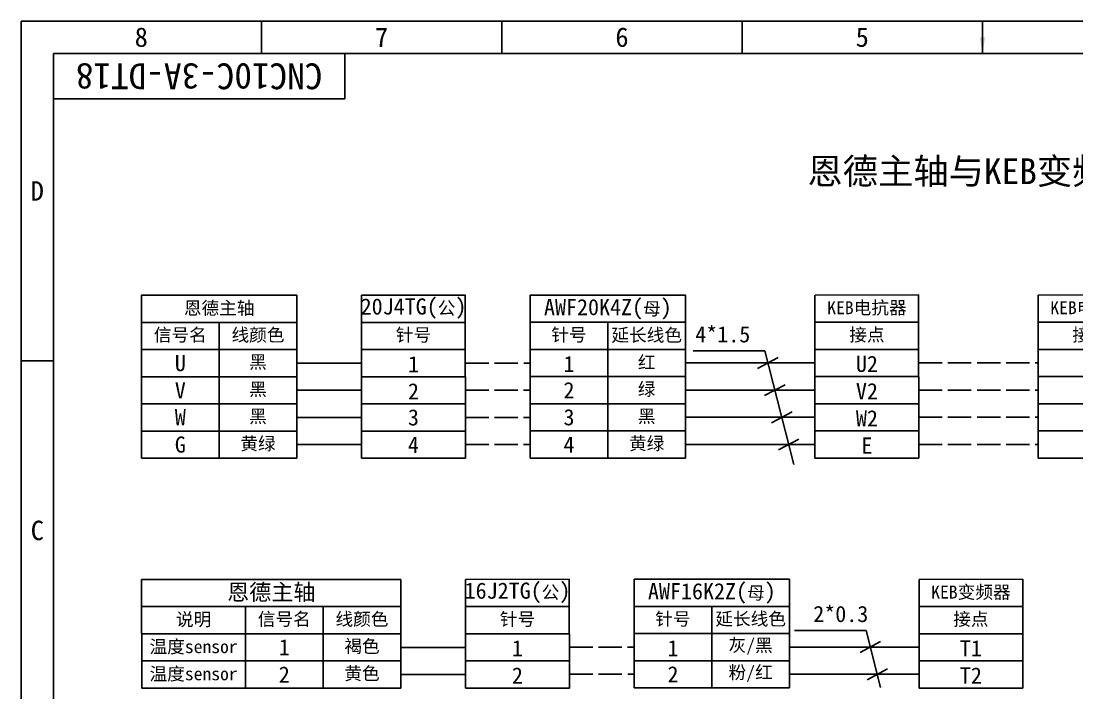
# Model space of a CAD drawing. Header units: millimetres. Extents: x 547 to 2149, y 622 to 1790.
# Drawn here: x 1198.7 to 1361.8, y 968.5 to 1072.4 of the extents above; entities that cross this region are included whole.
import ezdxf

# ---------------------------------------------------------------- set-up
doc = ezdxf.new("R2010")
doc.units = ezdxf.units.MM
doc.linetypes.add('ACAD_ISO02W100', pattern=[15, 12, -3])
for name, color, linetype in [('中文标注', 3, 'Continuous'), ('仅图框使用', 7, 'Continuous'), ('元器件与线路', 7, 'Continuous'), ('英文数字标注', 3, 'Continuous'), ('虚线', 7, 'ACAD_ISO02W100')]:
    doc.layers.add(name, color=color, linetype=linetype)
doc.styles.get("Standard").update_dxf_attribs({"font": 'txt', "bigfont": 'gbcbig.shx'})
doc.dimstyles.new('ISO-25', dxfattribs={"dimtxt": 2.5, "dimasz": 2.5, "dimexe": 1.25, "dimexo": 0.625, "dimtad": 1, "dimtxsty": 'Standard', "dimcen": 2.5, "dimadec": 0, "dimazin": 0, "dimtfac": 1, "dimtmove": 0, "dimatfit": 3, "dimfxl": 0, "dimarcsym": 0})

msp = doc.modelspace()

# ---------------------------------------------------------------- linework, layer by layer
at = {"layer": '仅图框使用'}
for p, q in [((1198.7, 1072.38), (1198.7, 862.38)), ((1495.7, 1072.38), (1198.7, 1072.38)), ((1198.7, 1072.38), (1203.7, 1072.38)), ((1235.82, 1067.38), (1235.82, 1072.38)), ((1272.95, 1067.38), (1272.95, 1072.38)), ((1310.07, 1067.38), (1310.07, 1072.38)), ((1203.7, 1067.38), (1203.7, 867.38)), ((1490.7, 1067.38), (1203.7, 1067.38)), ((1248.7, 1067.38), (1248.7, 1060.38)), ((1248.7, 1060.38), (1203.7, 1060.38)), ((1198.7, 1019.88), (1203.7, 1019.88))]:
    msp.add_line(p, q, dxfattribs=at)
at = {"layer": '元器件与线路'}
for p, q in [((1217.29, 1030.01), (1241.29, 1030.01)), ((1217.29, 1004.81), (1217.29, 1030.01)), ((1241.29, 1004.81), (1241.29, 1030.01)), ((1267.32, 1030.04), (1251.29, 1030.01)), ((1251.29, 1004.81), (1251.29, 1030.01)), ((1267.33, 1004.81), (1267.29, 1030.04)), ((1277.33, 1004.84), (1277.33, 1030.04)), ((1277.33, 1030.04), (1301.33, 1030.04)), ((1301.33, 1004.84), (1301.33, 1030.04)), ((1321.32, 1004.84), (1321.29, 1030.04)), ((1337.37, 1030.06), (1321.34, 1030.04)), ((1337.36, 1004.84), (1337.32, 1030.06)), ((1355.78, 1004.84), (1355.8, 1030.04)), ((1371.83, 1030.06), (1355.8, 1030.04)), ((1277.33, 1025.84), (1301.33, 1025.84)), ((1289.33, 1025.84), (1289.33, 1004.84)), ((1321.34, 1025.84), (1337.37, 1025.84)), ((1355.8, 1025.84), (1371.83, 1025.84)), ((1217.29, 1025.81), (1241.29, 1025.81)), ((1229.29, 1025.81), (1229.29, 1004.81)), ((1251.29, 1025.81), (1267.33, 1025.81)), ((1217.29, 1021.61), (1241.29, 1021.61)), ((1251.29, 1021.61), (1267.33, 1021.61)), ((1277.33, 1021.64), (1301.33, 1021.64)), ((1321.34, 1021.64), (1337.37, 1021.64)), ((1355.8, 1021.64), (1371.83, 1021.64)), ((1241.29, 1019.51), (1251.29, 1019.51)), ((1301.33, 1019.54), (1321.33, 1019.54)), ((1217.29, 1017.41), (1241.29, 1017.41)), ((1251.3, 1017.41), (1267.33, 1017.41)), ((1277.33, 1017.44), (1301.33, 1017.44)), ((1321.34, 1017.44), (1337.38, 1017.44)), ((1355.8, 1017.44), (1371.84, 1017.44)), ((1241.29, 1015.31), (1251.29, 1015.31)), ((1301.33, 1015.34), (1321.33, 1015.34)), ((1217.29, 1013.21), (1241.29, 1013.21)), ((1251.29, 1013.21), (1267.33, 1013.21)), ((1277.33, 1013.24), (1301.33, 1013.24)), ((1321.34, 1013.24), (1337.37, 1013.24)), ((1355.8, 1013.24), (1371.83, 1013.24)), ((1241.29, 1011.11), (1251.29, 1011.11)), ((1301.33, 1011.14), (1321.33, 1011.14)), ((1217.29, 1009.01), (1241.29, 1009.01)), ((1251.29, 1009.01), (1267.33, 1009.01)), ((1277.33, 1009.04), (1301.33, 1009.04)), ((1321.33, 1009.04), (1337.37, 1009.04)), ((1355.79, 1009.04), (1371.83, 1009.04)), ((1241.29, 1006.91), (1251.29, 1006.91)), ((1301.33, 1006.94), (1321.33, 1006.94)), ((1217.29, 1004.81), (1241.29, 1004.81)), ((1251.29, 1004.81), (1267.33, 1004.81)), ((1277.33, 1004.84), (1301.33, 1004.84)), ((1321.32, 1004.84), (1337.36, 1004.84)), ((1355.78, 1004.84), (1371.82, 1004.84)), ((1217.32, 969.28), (1217.29, 986.06)), ((1217.29, 986.06), (1257.35, 986.06)), ((1257.35, 969.28), (1257.35, 986.06)), ((1267.35, 969.28), (1267.33, 986.08)), ((1283.38, 986.11), (1267.35, 986.08)), ((1283.39, 969.28), (1283.38, 986.11)), ((1293.39, 969.31), (1293.39, 986.11)), ((1293.39, 986.11), (1317.39, 986.11)), ((1317.39, 969.31), (1317.39, 986.11)), ((1353.43, 986.11), (1337.4, 986.08)), ((1337.4, 969.28), (1337.4, 986.08)), ((1353.43, 969.28), (1353.41, 986.11)), ((1217.32, 981.88), (1257.35, 981.88)), ((1233.35, 981.88), (1233.35, 969.28)), ((1245.35, 981.88), (1245.35, 969.28)), ((1267.35, 981.88), (1283.39, 981.88)), ((1293.39, 981.91), (1317.39, 981.91)), ((1305.39, 981.91), (1305.39, 969.31)), ((1337.4, 981.88), (1353.43, 981.88)), ((1217.32, 977.68), (1257.35, 977.68)), ((1267.35, 977.68), (1283.39, 977.68)), ((1293.39, 977.71), (1317.39, 977.71)), ((1337.4, 977.68), (1353.43, 977.68)), ((1257.35, 975.58), (1267.35, 975.58)), ((1317.39, 975.61), (1337.39, 975.61)), ((1217.32, 973.48), (1257.35, 973.48)), ((1267.36, 973.48), (1283.39, 973.48)), ((1293.39, 973.51), (1317.39, 973.51)), ((1337.4, 973.48), (1353.44, 973.48)), ((1257.37, 971.38), (1267.37, 971.38)), ((1317.39, 971.41), (1337.39, 971.41)), ((1217.32, 969.28), (1257.35, 969.28)), ((1267.35, 969.28), (1283.39, 969.28)), ((1293.39, 969.31), (1317.39, 969.31)), ((1337.4, 969.28), (1353.43, 969.28))]:
    msp.add_line(p, q, dxfattribs=at)
at = {"layer": '英文数字标注', "color": 4}
for p, q in [((1302.49, 1021.41), (1313.57, 1021.41)), ((1318.06, 1003.83), (1313.57, 1021.41)), ((1312.47, 1018.69), (1315.63, 1020.38)), ((1313.54, 1014.49), (1316.71, 1016.18)), ((1314.61, 1010.29), (1317.78, 1011.98)), ((1315.69, 1006.09), (1318.85, 1007.78)), ((1318.14, 978.18), (1329.22, 978.18)), ((1331.47, 969.39), (1329.22, 978.18)), ((1328.3, 974.77), (1331.46, 976.46)), ((1329.37, 970.57), (1332.53, 972.26))]:
    msp.add_line(p, q, dxfattribs=at)
at = {"layer": '虚线', "ltscale": 0.3}
for p, q in [((1267.33, 1019.52), (1277.33, 1019.52)), ((1337.36, 1019.55), (1355.79, 1019.55)), ((1267.32, 1015.32), (1277.32, 1015.32)), ((1337.36, 1015.35), (1355.79, 1015.35)), ((1337.36, 1011.15), (1355.79, 1011.15)), ((1267.32, 1011.12), (1277.32, 1011.12)), ((1267.32, 1006.92), (1277.32, 1006.92)), ((1337.36, 1006.95), (1355.79, 1006.95)), ((1283.39, 975.61), (1293.39, 975.61)), ((1283.4, 971.41), (1293.4, 971.41))]:
    msp.add_line(p, q, dxfattribs=at)

# ---------------------------------------------------------------- texts
at = {"layer": '中文标注', "attachment_point": 5}
for s, insert, char_height, width in [('{\\fSimSun|b0|i0|c134|p2;恩德主轴与KEB变频器}', (1346.06, 1048.95), 4, 59.4656), ('{\\fSimSun|b0|i0|c134|p2;恩德主轴}', (1229.29, 1027.91), 2, 24), ('{\\fSimSun|b0|i0|c134|p2;信号名}', (1223.29, 1023.77), 2, 12), ('{\\fSimSun|b0|i0|c134|p2;线颜色}', (1235.29, 1023.77), 2, 12), ('{\\fSimSun|b0|i0|c134|p2;针号}', (1259.31, 1023.77), 2, 16.0359), ('{\\fSimSun|b0|i0|c134|p2;针号}', (1283.33, 1023.79), 2, 12), ('{\\fSimSun|b0|i0|c134|p2;延长线色}', (1295.33, 1023.74), 2, 12), ('{\\fSimSun|b0|i0|c134|p2;接点}', (1329.35, 1023.79), 2, 16.0359), ('{\\fSimSun|b0|i0|c134|p2;接点}', (1363.81, 1023.79), 2, 16.0359), ('{\\fSimSun|b0|i0|c134|p2;黑}', (1235.29, 1019.57), 2, 12), ('{\\fSimSun|b0|i0|c134|p2;红}', (1295.33, 1019.59), 2, 12), ('{\\fSimSun|b0|i0|c134|p2;黑}', (1235.29, 1015.37), 2, 12), ('{\\fSimSun|b0|i0|c134|p2;绿}', (1295.33, 1015.39), 2, 12), ('{\\fSimSun|b0|i0|c134|p2;W}', (1223.29, 1011.17), 2.5, 12), ('{\\fSimSun|b0|i0|c134|p2;黑}', (1235.29, 1011.17), 2, 12), ('{\\fSimSun|b0|i0|c134|p2;黑}', (1295.33, 1011.19), 2, 12), ('{\\fSimSun|b0|i0|c134|p2;G}', (1223.29, 1006.91), 2.5, 12), ('{\\fSimSun|b0|i0|c134|p2;黄绿}', (1235.29, 1006.97), 2, 12), ('{\\fSimSun|b0|i0|c134|p2;黄绿}', (1295.33, 1006.99), 2, 12), ('{\\fSimSun|b0|i0|c134|p2;恩德主轴}', (1237.34, 983.98), 2.5, 40.0359), ('{\\fSimSun|b0|i0|c134|p2;说明}', (1225.34, 979.78), 2, 16.0359), ('{\\fSimSun|b0|i0|c134|p2;信号名}', (1239.35, 979.84), 2, 12), ('{\\fSimSun|b0|i0|c134|p2;线颜色}', (1251.35, 979.84), 2, 12), ('{\\fSimSun|b0|i0|c134|p2;针号}', (1275.37, 979.84), 2, 16.0359), ('{\\fSimSun|b0|i0|c134|p2;针号}', (1299.39, 979.87), 2, 12), ('{\\fSimSun|b0|i0|c134|p2;延长线色}', (1311.39, 979.87), 2, 12), ('{\\fSimSun|b0|i0|c134|p2;接点}', (1345.41, 979.84), 2, 16.0359), ('{\\fSimSun|b0|i0|c134|p2;温度sensor}', (1225.34, 975.58), 2, 16.0359), ('{\\fSimSun|b0|i0|c134|p2;褐色}', (1251.35, 975.64), 2, 12), ('{\\fSimSun|b0|i0|c134|p2;灰/黑}', (1311.39, 975.67), 2, 12), ('{\\fSimSun|b0|i0|c134|p2;温度sensor}', (1225.34, 971.38), 2, 16.0359), ('{\\fSimSun|b0|i0|c134|p2;黄色}', (1251.35, 971.44), 2, 12), ('{\\fSimSun|b0|i0|c134|p2;粉/红}', (1311.39, 971.47), 2, 12)]:
    msp.add_mtext(s, dxfattribs=dict(at, insert=insert, char_height=char_height, width=width))
at = {"layer": '仅图框使用', "char_height": 3, "attachment_point": 5}
for s, insert, width in [('{\\fSimSun|b0|i0|c134|p2;8}', (1217.26, 1069.88), 37.125), ('{\\fSimSun|b0|i0|c134|p2;7}', (1254.38, 1069.88), 37.125), ('{\\fSimSun|b0|i0|c134|p2;6}', (1291.51, 1069.88), 37.125), ('{\\fSimSun|b0|i0|c134|p2;5}', (1328.63, 1069.88), 37.125), ('{\\fSimSun|b0|i0|c134|p2;D}', (1201.2, 1046.13), 5), ('{\\fSimSun|b0|i0|c134|p2;C}', (1201.2, 993.63), 5)]:
    msp.add_mtext(s, dxfattribs=dict(at, insert=insert, width=width))
at = {"layer": '英文数字标注', "insert": (1226.2, 1063.88), "char_height": 4, "width": 45, "attachment_point": 5, "rotation": 180}
msp.add_mtext('{\\fSimSun|b0|i0|c134|p2;CNC10C-3A-DT18}', dxfattribs=at)
at = {"layer": '英文数字标注', "attachment_point": 5}
for s, insert, char_height, width in [('{\\fSimSun|b0|i0|c134|p2;20J4TG(\\H0.8x;公\\H1.25x;)}', (1259.31, 1027.94), 2.5, 16.0298), ('{\\fSimSun|b0|i0|c134|p2;AWF20K4Z(\\H0.8x;母\\H1.25x;)}', (1289.33, 1027.84), 2.5, 24), ('{\\fSimSun|b0|i0|c134|p2;KEB电抗器}', (1329.35, 1027.96), 2, 16.0298), ('{\\fSimSun|b0|i0|c134|p2;KEB电抗器}', (1363.81, 1027.96), 2, 16.0298), ('{\\fSimSun|b0|i0|c134|p2;U}', (1223.29, 1019.51), 2.5, 12), ('{\\fSimSun|b0|i0|c134|p2;1}', (1259.31, 1019.35), 2.5, 16.0359), ('{\\fSimSun|b0|i0|c134|p2;1}', (1283.33, 1019.37), 2.5, 11.9996), ('{\\fSimSun|b0|i0|c134|p2;U2}', (1329.35, 1019.38), 2.5, 16.0359), ('{\\fSimSun|b0|i0|c134|p2;V}', (1223.29, 1015.31), 2.5, 12), ('{\\fSimSun|b0|i0|c134|p2;2}', (1259.3, 1015.15), 2.5, 16.0359), ('{\\fSimSun|b0|i0|c134|p2;2}', (1283.33, 1015.33), 2.5, 12.0057), ('{\\fSimSun|b0|i0|c134|p2;V2}', (1329.35, 1015.18), 2.5, 16.0359), ('{\\fSimSun|b0|i0|c134|p2;3}', (1259.3, 1011.11), 2.5, 16.0354), ('{\\fSimSun|b0|i0|c134|p2;3}', (1283.33, 1011.13), 2.5, 11.9996), ('{\\fSimSun|b0|i0|c134|p2;W2}', (1329.35, 1010.98), 2.5, 16.0359), ('{\\fSimSun|b0|i0|c134|p2;4}', (1259.3, 1006.89), 2.5, 16.0355), ('{\\fSimSun|b0|i0|c134|p2;4}', (1283.33, 1006.93), 2.5, 11.9996), ('{\\fSimSun|b0|i0|c134|p2;E}', (1329.35, 1006.78), 2.5, 16.0359), ('{\\fSimSun|b0|i0|c134|p2;16J2TG(\\H0.8x;公\\H1.25x;)}', (1275.37, 984.01), 2.5, 16.0298), ('{\\fSimSun|b0|i0|c134|p2;AWF16K2Z(\\H0.8x;母\\H1.25x;)}', (1305.39, 983.92), 2.5, 24), ('{\\fSimSun|b0|i0|c134|p2;KEB变频器}', (1345.41, 984.01), 2, 16.0298), ('{\\fSimSun|b0|i0|c134|p2;1}', (1239.35, 975.58), 2.5, 12), ('{\\fSimSun|b0|i0|c134|p2;1}', (1275.37, 975.43), 2.5, 16.0359), ('{\\fSimSun|b0|i0|c134|p2;1}', (1299.39, 975.44), 2.5, 11.9996), ('{\\fSimSun|b0|i0|c134|p2;T1}', (1345.41, 975.43), 2.5, 16.0359), ('{\\fSimSun|b0|i0|c134|p2;2}', (1239.35, 971.38), 2.5, 12), ('{\\fSimSun|b0|i0|c134|p2;2}', (1275.36, 971.23), 2.5, 16.0359), ('{\\fSimSun|b0|i0|c134|p2;2}', (1299.39, 971.41), 2.5, 12.0057), ('{\\fSimSun|b0|i0|c134|p2;T2}', (1345.41, 971.23), 2.5, 16.0359)]:
    msp.add_mtext(s, dxfattribs=dict(at, insert=insert, char_height=char_height, width=width))
at = {"layer": '英文数字标注', "color": 4, "char_height": 2.5, "width": 9.8606, "attachment_point": 1}
for s, insert in [('{\\fSimSun|b0|i0|c134|p2;4*1.5}', (1302.83, 1025.22)), ('{\\fSimSun|b0|i0|c134|p2;2*0.3}', (1321.06, 981.99))]:
    msp.add_mtext(s, dxfattribs=dict(at, insert=insert))

# ---------------------------------------------------------------- leaders
at = {"layer": '仅图框使用'}
msp.add_leader([(1347.2, 1067.38), (1347.2, 1072.38)], dimstyle='ISO-25', override={"dimgap": 0.625, "dimtad": 0}, dxfattribs=at)

doc.saveas('drawing.dxf')
